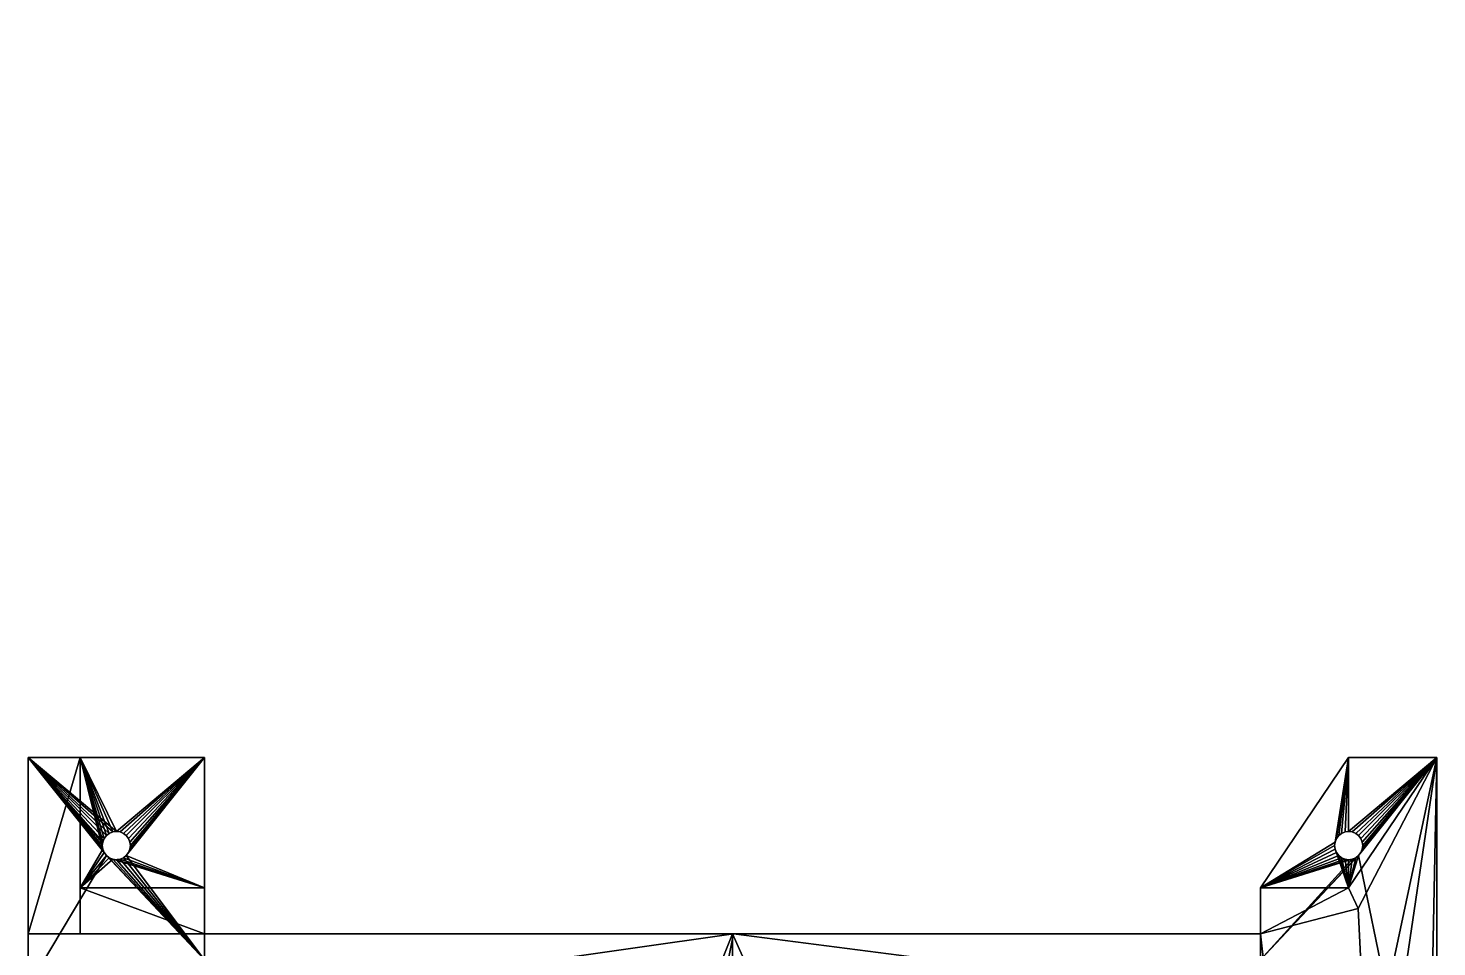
# Model space of a CAD drawing. Header units: millimetres. Extents: x -38752 to -34801, y 260924 to 263752.
# Drawn here: x -38226.8 to -38027.1, y 262614.3 to 262744.6 of the extents above; entities that cross this region are included whole.
import ezdxf

# ---------------------------------------------------------------- set-up
doc = ezdxf.new("R2010")
doc.units = ezdxf.units.MM
doc.layers.get('0').update_dxf_attribs({"lineweight": 9})
doc.layers.add('0.05', color=2, linetype='Continuous', lineweight=5)
doc.layers.add('0.09', color=1, linetype='Continuous', lineweight=9)
doc.styles.get("Standard").update_dxf_attribs({"font": 'arial.ttf'})

msp = doc.modelspace()

# ---------------------------------------------------------------- linework, layer by layer
at = {"extrusion": (2.49184e-13, 1, -4.44089e-16)}
for p, q in [((-38226.77, 262608.63), (-38226.77, 262641.15)), ((-38201.77, 262641.15), (-38226.77, 262641.15)), ((-38226.77, 262641.15, 4), (-38226.77, 262641.15)), ((-38219.42, 262641.15, 4), (-38226.77, 262641.15, 4)), ((-38226.77, 262616.15, 4), (-38226.77, 262641.15, 4)), ((-38201.77, 262641.15, 5), (-38219.42, 262641.15, 5)), ((-38219.42, 262616.15, 4), (-38219.42, 262641.15, 4)), ((-38219.42, 262641.15, 5), (-38219.42, 262641.15, 4)), ((-38219.42, 262622.65, 5), (-38219.42, 262641.15, 5)), ((-38201.77, 262641.15, 5), (-38201.77, 262641.15)), ((-38201.77, 262612.45), (-38201.77, 262641.15)), ((-38201.77, 262622.65, 5), (-38201.77, 262641.15, 5)), ((-38052.06, 262622.65, 5), (-38039.56, 262641.15, 5)), ((-38052.06, 262622.65), (-38039.56, 262641.15)), ((-38027.06, 262641.15, 5), (-38039.56, 262641.15, 5)), ((-38027.06, 262641.15), (-38039.56, 262641.15)), ((-38039.56, 262641.15, 5), (-38039.56, 262641.15)), ((-38039.56, 262622.65, 5), (-38027.06, 262641.15, 5)), ((-38038.21, 262619.75, 16.15), (-38027.06, 262641.15, 5)), ((-38027.06, 262641.15, 5), (-38027.06, 262393.17, 5)), ((-38027.06, 262641.15), (-38027.06, 262393.17)), ((-38027.06, 262641.15, 5), (-38027.06, 262641.15)), ((-38216.2, 262629.16, 5), (-38216.2, 262629.16)), ((-38216, 262629.65, 5), (-38216, 262629.65)), ((-38215.68, 262630.06, 5), (-38215.68, 262630.06)), ((-38215.27, 262630.38, 5), (-38215.27, 262630.38)), ((-38214.79, 262630.58, 5), (-38214.79, 262630.58)), ((-38214.27, 262630.65, 5), (-38214.27, 262630.65)), ((-38213.75, 262630.58, 5), (-38213.75, 262630.58)), ((-38213.27, 262630.38, 5), (-38213.27, 262630.38)), ((-38212.86, 262630.06, 5), (-38212.86, 262630.06)), ((-38212.54, 262629.65, 5), (-38212.54, 262629.65)), ((-38212.34, 262629.16, 5), (-38212.34, 262629.16)), ((-38041.49, 262629.16, 5), (-38041.49, 262629.16)), ((-38041.29, 262629.65, 5), (-38041.29, 262629.65)), ((-38040.97, 262630.06, 5), (-38040.97, 262630.06)), ((-38040.56, 262630.38, 5), (-38040.56, 262630.38)), ((-38040.07, 262630.58, 5), (-38040.07, 262630.58)), ((-38039.56, 262630.65, 5), (-38039.56, 262630.65)), ((-38039.04, 262630.58, 5), (-38039.04, 262630.58)), ((-38038.56, 262630.38, 5), (-38038.56, 262630.38)), ((-38038.14, 262630.06, 5), (-38038.14, 262630.06)), ((-38037.82, 262629.65, 5), (-38037.82, 262629.65)), ((-38037.63, 262629.16, 5), (-38037.63, 262629.16)), ((-38216.27, 262628.65, 5), (-38216.27, 262628.65)), ((-38216.2, 262628.13, 5), (-38216.2, 262628.13)), ((-38216, 262627.65, 5), (-38216, 262627.65)), ((-38215.68, 262627.23, 5), (-38215.68, 262627.23)), ((-38212.86, 262627.23, 5), (-38212.86, 262627.23)), ((-38212.54, 262627.65, 5), (-38212.54, 262627.65)), ((-38212.34, 262628.13, 5), (-38212.34, 262628.13)), ((-38212.27, 262628.65, 5), (-38212.27, 262628.65)), ((-38041.56, 262628.65, 5), (-38041.56, 262628.65)), ((-38041.49, 262628.13, 5), (-38041.49, 262628.13)), ((-38041.29, 262627.65, 5), (-38041.29, 262627.65)), ((-38040.97, 262627.23, 5), (-38040.97, 262627.23)), ((-38038.14, 262627.23, 5), (-38038.14, 262627.23)), ((-38037.82, 262627.65, 5), (-38037.82, 262627.65)), ((-38037.63, 262628.13, 5), (-38037.63, 262628.13)), ((-38037.56, 262628.65, 5), (-38037.56, 262628.65)), ((-38215.27, 262626.92, 5), (-38215.27, 262626.92)), ((-38214.79, 262626.72, 5), (-38214.79, 262626.72)), ((-38214.27, 262626.65, 5), (-38214.27, 262626.65)), ((-38213.75, 262626.72, 5), (-38213.75, 262626.72)), ((-38213.27, 262626.92, 5), (-38213.27, 262626.92)), ((-38040.56, 262626.92, 5), (-38040.56, 262626.92)), ((-38040.07, 262626.72, 5), (-38040.07, 262626.72)), ((-38039.56, 262626.65, 5), (-38039.56, 262626.65)), ((-38039.04, 262626.72, 5), (-38039.04, 262626.72)), ((-38038.56, 262626.92, 5), (-38038.56, 262626.92)), ((-38219.42, 262616.15, 5), (-38219.42, 262622.65, 5)), ((-38201.77, 262622.65, 5), (-38219.42, 262622.65, 5)), ((-38201.77, 262616.15, 22.65), (-38219.42, 262622.65, 5)), ((-38201.77, 262616.15, 22.65), (-38201.77, 262622.65, 5)), ((-38052.06, 262622.65, 5), (-38052.06, 262622.65)), ((-38052.06, 262622.65), (-38052.06, 262612.45)), ((-38052.06, 262622.65, 5), (-38052.06, 262616.15, 30)), ((-38039.56, 262622.65, 5), (-38052.06, 262622.65, 5)), ((-38038.21, 262619.75, 16.15), (-38039.56, 262622.65, 5)), ((-38052.06, 262616.15, 30), (-38038.21, 262619.75, 16.15)), ((-38126.91, 262616.15, 104.86), (-38226.77, 262366.17, 104.86)), ((-38126.91, 262616.15, 104.86), (-38226.77, 262616.15, 5)), ((-38226.77, 262366.17, 104.86), (-38226.77, 262616.15, 5)), ((-38219.42, 262616.15, 4), (-38226.77, 262616.15, 4)), ((-38226.77, 262616.15, 5), (-38226.77, 262616.15, 4)), ((-38219.42, 262616.15, 5), (-38201.77, 262616.15, 22.65)), ((-38219.42, 262616.15, 5), (-38219.42, 262616.15, 4)), ((-38201.77, 262616.15, 22.65), (-38126.78, 262616.15, 97.65)), ((-38201.77, 262605.45, 26.93), (-38201.77, 262616.15, 22.65)), ((-38128.98, 262605.09, 99.86), (-38126.78, 262616.15, 97.65)), ((-38126.91, 262616.15, 104.86), (-38126.91, 262366.17, 104.86)), ((-38126.91, 262616.15, 104.86), (-38123.38, 262616.15, 101.32)), ((-38126.78, 262616.15, 97.65), (-38052.06, 262616.15, 22.93)), ((-38123.38, 262616.15, 101.32), (-38053.47, 262616.15, 31.41)), ((-38053.47, 262616.15, 31.41), (-38052.06, 262616.15, 30)), ((-38052.06, 262616.15, 22.93), (-38052.06, 262606.49, 22.93)), ((-38052.06, 262616.15, 22.93), (-38052.06, 262616.15, 30))]:
    msp.add_line(p, q, dxfattribs=at)
for points in [[(-38213.27, 262630.38, 5), (-38212.86, 262630.06, 5), (-38212.54, 262629.65, 5), (-38212.34, 262629.16, 5), (-38212.27, 262628.65, 5), (-38212.34, 262628.13, 5), (-38212.54, 262627.65, 5), (-38212.86, 262627.23, 5), (-38213.27, 262626.92, 5), (-38213.75, 262626.72, 5), (-38214.27, 262626.65, 5), (-38214.79, 262626.72, 5), (-38215.27, 262626.92, 5), (-38215.68, 262627.23, 5), (-38216, 262627.65, 5), (-38216.2, 262628.13, 5), (-38216.27, 262628.65, 5), (-38216.2, 262629.16, 5), (-38216, 262629.65, 5), (-38215.68, 262630.06, 5), (-38215.27, 262630.38, 5), (-38214.79, 262630.58, 5), (-38214.27, 262630.65, 5), (-38213.75, 262630.58, 5), (-38213.27, 262630.38, 5)], [(-38215.68, 262630.06, 0), (-38215.27, 262630.38, 0), (-38214.79, 262630.58, 0), (-38214.27, 262630.65, 0), (-38213.75, 262630.58, 0), (-38213.27, 262630.38, 0), (-38212.86, 262630.06, 0), (-38212.54, 262629.65, 0), (-38212.34, 262629.16, 0), (-38212.27, 262628.65, 0), (-38212.34, 262628.13, 0), (-38212.54, 262627.65, 0), (-38212.86, 262627.23, 0), (-38213.27, 262626.92, 0), (-38213.75, 262626.72, 0), (-38214.15, 262626.66, 0), (-38214.27, 262626.65, 0), (-38214.79, 262626.72, 0), (-38215.27, 262626.92, 0), (-38215.68, 262627.23, 0), (-38216, 262627.65, 0), (-38216.2, 262628.13, 0), (-38216.27, 262628.65, 0), (-38216.22, 262629.03, 0), (-38216.2, 262629.16, 0), (-38216, 262629.65, 0), (-38215.68, 262630.06, 0)], [(-38041.56, 262628.65, 5), (-38041.49, 262629.16, 5), (-38041.29, 262629.65, 5), (-38040.97, 262630.06, 5), (-38040.56, 262630.38, 5), (-38040.07, 262630.58, 5), (-38039.56, 262630.65, 5), (-38039.04, 262630.58, 5), (-38038.56, 262630.38, 5), (-38038.14, 262630.06, 5), (-38037.82, 262629.65, 5), (-38037.63, 262629.16, 5), (-38037.56, 262628.65, 5), (-38037.63, 262628.13, 5), (-38037.82, 262627.65, 5), (-38038.14, 262627.23, 5), (-38038.56, 262626.92, 5), (-38039.04, 262626.72, 5), (-38039.56, 262626.65, 5), (-38040.07, 262626.72, 5), (-38040.56, 262626.92, 5), (-38040.97, 262627.23, 5), (-38041.29, 262627.65, 5), (-38041.49, 262628.13, 5), (-38041.56, 262628.65, 5)], [(-38040.97, 262630.06, 0), (-38040.56, 262630.38, 0), (-38040.07, 262630.58, 0), (-38039.56, 262630.65, 0), (-38039.04, 262630.58, 0), (-38038.56, 262630.38, 0), (-38038.14, 262630.06, 0), (-38037.82, 262629.65, 0), (-38037.63, 262629.16, 0), (-38037.56, 262628.65, 0), (-38037.63, 262628.13, 0), (-38037.82, 262627.65, 0), (-38038.14, 262627.23, 0), (-38038.56, 262626.92, 0), (-38039.04, 262626.72, 0), (-38039.56, 262626.65, 0), (-38040.07, 262626.72, 0), (-38040.56, 262626.92, 0), (-38040.97, 262627.23, 0), (-38041.29, 262627.65, 0), (-38041.49, 262628.13, 0), (-38041.56, 262628.65, 0), (-38041.49, 262629.16, 0), (-38041.29, 262629.65, 0), (-38040.97, 262630.06, 0)]]:
    msp.add_polyline3d(points)

# ---------------------------------------------------------------- texts
at = {"layer": '0.05', "extrusion": (1, -1.17364e-13, 0), "insert": (-38027.06, 262665.19, 68.15), "char_height": 20, "attachment_point": 1, "text_direction": (0, 1, 0)}
msp.add_mtext_dynamic_manual_height_columns('SIDE view-1', width=130.4356, gutter_width=12.5, heights=[0], dxfattribs=at)

# ---------------------------------------------------------------- meshes
at = {"layer": '0.09'}
mesh = msp.add_polyface(dxfattribs=at)
corners = [(-38219.42, 262641.15, 5), (-38201.77, 262641.15), (-38201.77, 262641.15, 5), (-38219.42, 262641.15, 4), (-38226.77, 262641.15), (-38226.77, 262641.15, 4)]
mesh.append_faces([[corners[k] for k in face] for face in [(0, 1, 2), (4, 3, 5)]], dxfattribs={"vtx0": -1})
mesh.append_faces([[corners[k] for k in face] for face in [(1, 3, 4)]], dxfattribs={"vtx0": -1, "vtx1": -1})
mesh.append_faces([[corners[k] for k in face] for face in [(1, 0, 3)]], dxfattribs={"vtx0": -1, "vtx2": -1})
mesh = msp.add_polyface(dxfattribs=at)
corners = [(-38226.77, 262616.15, 4), (-38219.42, 262641.15, 4), (-38219.42, 262616.15, 4), (-38226.77, 262641.15, 4)]
mesh.append_faces([[corners[k] for k in face] for face in [(0, 1, 2), (1, 0, 3)]], dxfattribs={"vtx0": -1})
mesh = msp.add_polyface(dxfattribs=at)
corners = [(-38201.77, 262612.45), (-38213.75, 262626.72), (-38214.27, 262626.65), (-38213.27, 262626.92), (-38212.86, 262627.23), (-38201.77, 262641.15), (-38214.15, 262626.66), (-38212.54, 262627.65), (-38212.34, 262628.13), (-38212.27, 262628.65), (-38212.34, 262629.16), (-38212.54, 262629.65), (-38212.86, 262630.06), (-38213.27, 262630.38), (-38213.75, 262630.58), (-38214.27, 262630.65), (-38226.77, 262608.63), (-38221.77, 262608.63), (-38215.68, 262627.23), (-38226.77, 262641.15), (-38215.27, 262626.92), (-38214.79, 262626.72), (-38216, 262627.65), (-38216.2, 262628.13), (-38216.27, 262628.65), (-38216.22, 262629.03), (-38216.2, 262629.16), (-38216, 262629.65), (-38215.68, 262630.06), (-38215.27, 262630.38), (-38214.79, 262630.58)]
mesh.append_faces([[corners[k] for k in face] for face in [(2, 1, 6), (0, 16, 17)]], dxfattribs={"vtx0": -1})
mesh.append_faces([[corners[k] for k in face] for face in [(1, 0, 3), (3, 0, 4), (4, 5, 7), (7, 5, 8), (8, 5, 9), (9, 5, 10), (10, 5, 11), (11, 5, 12), (12, 5, 13), (13, 5, 14), (14, 5, 15), (16, 18, 19), (18, 0, 20), (20, 0, 21), (21, 0, 2), (19, 15, 5)]], dxfattribs={"vtx0": -1, "vtx1": -1})
mesh.append_faces([[corners[k] for k in face] for face in [(0, 1, 2), (16, 0, 18)]], dxfattribs={"vtx0": -1, "vtx1": -1, "vtx2": -1})
mesh.append_faces([[corners[k] for k in face] for face in [(4, 0, 5), (19, 18, 22), (19, 22, 23), (19, 23, 24), (19, 24, 25), (19, 25, 26), (19, 26, 27), (19, 27, 28), (19, 28, 29), (19, 29, 30), (19, 30, 15)]], dxfattribs={"vtx0": -1, "vtx2": -1})
mesh = msp.add_polyface(dxfattribs=at)
corners = [(-38226.77, 262409.51, 82.54), (-38226.77, 262418.2, 75.8), (-38226.77, 262418.72, 75.86), (-38226.77, 262409.51, 73.86), (-38226.77, 262417.72, 75.6), (-38226.77, 262417.31, 75.28), (-38226.77, 262416.99, 74.86), (-38226.77, 262416.88, 74.6), (-38226.77, 262416.79, 74.38), (-38226.77, 262416.72, 73.86), (-38226.77, 262416.79, 73.35), (-38226.77, 262409.53, 72.54), (-38226.77, 262416.81, 73.29), (-38226.77, 262416.99, 72.86), (-38226.77, 262417.31, 72.45), (-38226.77, 262410.19, 70.2), (-38226.77, 262417.72, 72.13), (-38226.77, 262418.2, 71.93), (-38226.77, 262418.72, 71.86), (-38226.77, 262411.42, 68.12), (-38226.77, 262433.36, 70.02), (-38226.77, 262432.84, 69.95), (-38226.77, 262432.36, 69.75), (-38226.77, 262431.94, 69.43), (-38226.77, 262431.62, 69.02), (-38226.77, 262431.51, 68.75), (-38226.77, 262431.42, 68.54), (-38226.77, 262431.36, 68.02), (-38226.77, 262413.16, 66.43), (-38226.77, 262431.42, 67.5), (-38226.77, 262431.45, 67.45), (-38226.77, 262431.62, 67.02), (-38226.77, 262431.94, 66.6), (-38226.77, 262432.36, 66.29), (-38226.77, 262415.27, 65.24), (-38226.77, 262432.84, 66.09), (-38226.77, 262433.36, 66.02), (-38226.77, 262443.21, 63.03), (-38226.77, 262443.98, 63.06), (-38226.77, 262442.44, 62.93), (-38226.77, 262441.68, 62.76), (-38226.77, 262429.91, 59.39), (-38226.77, 262440.95, 62.52), (-38226.77, 262439.1, 60.72), (-38226.77, 262437.02, 59.48), (-38226.77, 262434.68, 58.83), (-38226.77, 262432.26, 58.8), (-38226.77, 262366.17, 99.86), (-38226.77, 262616.15, 5), (-38226.77, 262366.17, 104.86), (-38226.77, 262419.24, 75.8), (-38226.77, 262419.72, 75.6), (-38226.77, 262420.13, 75.28), (-38226.77, 262420.45, 74.86), (-38226.77, 262433.87, 69.95), (-38226.77, 262420.63, 74.44), (-38226.77, 262420.65, 74.38), (-38226.77, 262420.72, 73.86), (-38226.77, 262420.65, 73.35), (-38226.77, 262420.56, 73.13), (-38226.77, 262420.45, 72.86), (-38226.77, 262420.13, 72.45), (-38226.77, 262419.72, 72.13), (-38226.77, 262419.24, 71.93), (-38226.77, 262434.36, 69.75), (-38226.77, 262434.77, 69.43), (-38226.77, 262435.09, 69.02), (-38226.77, 262435.27, 68.59), (-38226.77, 262435.29, 68.54), (-38226.77, 262435.36, 68.02), (-38226.77, 262435.29, 67.5), (-38226.77, 262435.2, 67.28), (-38226.77, 262435.09, 67.02), (-38226.77, 262446.27, 62.71), (-38226.77, 262434.77, 66.6), (-38226.77, 262434.36, 66.29), (-38226.77, 262433.87, 66.09), (-38226.77, 262445.52, 62.9), (-38226.77, 262444.75, 63.01), (-38226.77, 262447, 62.46), (-38226.77, 262450.74, 61.04), (-38226.77, 262451.47, 60.78), (-38226.77, 262598.99, 1.85), (-38226.77, 262616.15, 4), (-38226.77, 262641.15), (-38226.77, 262641.15, 4), (-38226.77, 262603.71, 0.44), (-38226.77, 262608.63)]
mesh.append_faces([[corners[k] for k in face] for face in [(45, 41, 46), (47, 48, 49), (83, 84, 85), (84, 86, 87)]], dxfattribs={"vtx0": -1})
mesh.append_faces([[corners[k] for k in face] for face in [(1, 3, 4), (4, 3, 5), (5, 3, 6), (6, 3, 7), (7, 3, 8), (8, 3, 9), (9, 3, 10), (10, 11, 12), (12, 11, 13), (13, 11, 14), (14, 15, 16), (16, 15, 17), (17, 15, 18), (19, 20, 15), (20, 19, 21), (21, 19, 22), (22, 19, 23), (23, 19, 24), (24, 19, 25), (25, 19, 26), (26, 19, 27), (27, 28, 29), (29, 28, 30), (30, 28, 31), (31, 28, 32), (32, 28, 33), (33, 34, 35), (35, 34, 36), (37, 34, 39), (39, 34, 40), (40, 41, 42), (42, 41, 43), (43, 41, 44), (44, 41, 45), (50, 0, 2), (54, 63, 20), (73, 36, 77), (77, 36, 78), (78, 34, 38), (48, 82, 83)]], dxfattribs={"vtx0": -1, "vtx1": -1})
mesh.append_faces([[corners[k] for k in face] for face in [(48, 0, 50), (48, 53, 54), (20, 18, 15), (48, 72, 73), (78, 36, 34), (84, 83, 82)]], dxfattribs={"vtx0": -1, "vtx1": -1, "vtx2": -1})
mesh.append_faces([[corners[k] for k in face] for face in [(0, 1, 2), (1, 0, 3), (10, 3, 11), (14, 11, 15), (27, 19, 28), (33, 28, 34), (34, 37, 38), (40, 34, 41), (48, 47, 0), (48, 50, 51), (48, 51, 52), (48, 52, 53), (54, 53, 55), (54, 55, 56), (54, 56, 57), (54, 57, 58), (54, 58, 59), (54, 59, 60), (54, 60, 61), (54, 61, 62), (54, 62, 63), (20, 63, 18), (48, 54, 64), (48, 64, 65), (48, 65, 66), (48, 66, 67), (48, 67, 68), (48, 68, 69), (48, 69, 70), (48, 70, 71), (48, 71, 72), (73, 72, 74), (73, 74, 75), (73, 75, 76), (73, 76, 36), (48, 73, 79), (48, 79, 80), (48, 80, 81), (48, 81, 82), (84, 82, 86)]], dxfattribs={"vtx0": -1, "vtx2": -1})
mesh = msp.add_polyface(dxfattribs=at)
corners = [(-38219.42, 262622.65, 5), (-38219.42, 262641.15, 4), (-38219.42, 262641.15, 5), (-38219.42, 262616.15, 5), (-38219.42, 262616.15, 4)]
mesh.append_faces([[corners[k] for k in face] for face in [(0, 1, 2), (1, 3, 4)]], dxfattribs={"vtx0": -1})
mesh.append_faces([[corners[k] for k in face] for face in [(1, 0, 3)]], dxfattribs={"vtx0": -1, "vtx2": -1})
mesh = msp.add_polyface(dxfattribs=at)
corners = [(-38219.42, 262622.65, 5), (-38214.79, 262626.72, 5), (-38201.77, 262622.65, 5), (-38215.27, 262626.92, 5), (-38215.68, 262627.23, 5), (-38216, 262627.65, 5), (-38216.2, 262628.13, 5), (-38219.42, 262641.15, 5), (-38214.27, 262626.65, 5), (-38216.27, 262628.65, 5), (-38216.2, 262629.16, 5), (-38216, 262629.65, 5), (-38215.68, 262630.06, 5), (-38215.27, 262630.38, 5), (-38214.79, 262630.58, 5), (-38214.27, 262630.65, 5), (-38201.77, 262641.15, 5), (-38212.86, 262627.23, 5), (-38213.27, 262626.92, 5), (-38213.75, 262626.72, 5), (-38212.54, 262627.65, 5), (-38212.34, 262628.13, 5), (-38212.27, 262628.65, 5), (-38212.34, 262629.16, 5), (-38212.54, 262629.65, 5), (-38212.86, 262630.06, 5), (-38213.27, 262630.38, 5), (-38213.75, 262630.58, 5)]
mesh.append_faces([[corners[k] for k in face] for face in [(0, 1, 2), (1, 0, 3), (3, 0, 4), (4, 0, 5), (5, 0, 6), (6, 7, 9), (9, 7, 10), (10, 7, 11), (11, 7, 12), (12, 7, 13), (13, 7, 14), (14, 7, 15), (2, 17, 16), (17, 2, 18), (18, 2, 19), (19, 2, 8)]], dxfattribs={"vtx0": -1, "vtx1": -1})
mesh.append_faces([[corners[k] for k in face] for face in [(6, 0, 7), (2, 1, 8), (15, 7, 16), (16, 17, 20), (16, 20, 21), (16, 21, 22), (16, 22, 23), (16, 23, 24), (16, 24, 25), (16, 25, 26), (16, 26, 27), (16, 27, 15)]], dxfattribs={"vtx0": -1, "vtx2": -1})
mesh = msp.add_polyface(dxfattribs=at)
corners = [(-38201.77, 262641.15), (-38201.77, 262622.65, 5), (-38201.77, 262641.15, 5), (-38201.77, 262616.15, 22.65), (-38201.77, 262612.45), (-38201.77, 262605.45, 26.93)]
mesh.append_faces([[corners[k] for k in face] for face in [(0, 1, 2), (3, 4, 5)]], dxfattribs={"vtx0": -1})
mesh.append_faces([[corners[k] for k in face] for face in [(4, 1, 0)]], dxfattribs={"vtx0": -1, "vtx1": -1})
mesh.append_faces([[corners[k] for k in face] for face in [(4, 3, 1)]], dxfattribs={"vtx0": -1, "vtx2": -1})
mesh = msp.add_polyface(dxfattribs=at)
corners = [(-38053.47, 262616.15, 31.41), (-38052.06, 262616.15, 30), (-38123.38, 262616.15, 101.32), (-38126.91, 262366.17, 104.86), (-38027.06, 262393.17, 5), (-38027.06, 262366.17, 5), (-38126.91, 262616.15, 104.86), (-38038.21, 262619.75, 16.15), (-38027.06, 262641.15, 5)]
mesh.append_faces([[corners[k] for k in face] for face in [(3, 4, 5), (4, 7, 8)]], dxfattribs={"vtx0": -1})
mesh.append_faces([[corners[k] for k in face] for face in [(4, 6, 1)]], dxfattribs={"vtx0": -1, "vtx1": -1, "vtx2": -1})
mesh.append_faces([[corners[k] for k in face] for face in [(4, 3, 6), (4, 1, 7), (1, 6, 2)]], dxfattribs={"vtx0": -1, "vtx2": -1})
mesh.append_faces([[corners[k] for k in face] for face in [(0, 1, 2)]], dxfattribs={"vtx1": -1})
mesh = msp.add_polyface(dxfattribs=at)
corners = [(-38027.06, 262641.15), (-38032.06, 262393.17), (-38027.06, 262393.17), (-38032.06, 262607.25), (-38034.13, 262607.79), (-38038.14, 262627.23), (-38052.06, 262612.45), (-38038.56, 262626.92), (-38039.04, 262626.72), (-38052.06, 262622.65), (-38039.56, 262626.65), (-38037.82, 262627.65), (-38037.63, 262628.13), (-38037.56, 262628.65), (-38037.63, 262629.16), (-38037.82, 262629.65), (-38038.14, 262630.06), (-38038.56, 262630.38), (-38039.04, 262630.58), (-38039.56, 262630.65), (-38041.49, 262629.16), (-38039.56, 262641.15), (-38041.56, 262628.65), (-38041.49, 262628.13), (-38041.29, 262627.65), (-38040.97, 262627.23), (-38040.56, 262626.92), (-38040.07, 262626.72), (-38041.29, 262629.65), (-38040.97, 262630.06), (-38040.56, 262630.38), (-38040.07, 262630.58)]
mesh.append_faces([[corners[k] for k in face] for face in [(0, 1, 2)]], dxfattribs={"vtx0": -1})
mesh.append_faces([[corners[k] for k in face] for face in [(1, 0, 3), (3, 0, 4), (4, 5, 6), (6, 8, 9), (5, 0, 11), (11, 0, 12), (12, 0, 13), (13, 0, 14), (14, 0, 15), (15, 0, 16), (16, 0, 17), (17, 0, 18), (18, 0, 19), (9, 20, 21), (20, 9, 22), (22, 9, 23), (23, 9, 24), (24, 9, 25), (25, 9, 26), (26, 9, 27), (27, 9, 10), (21, 19, 0)]], dxfattribs={"vtx0": -1, "vtx1": -1})
mesh.append_faces([[corners[k] for k in face] for face in [(4, 0, 5)]], dxfattribs={"vtx0": -1, "vtx1": -1, "vtx2": -1})
mesh.append_faces([[corners[k] for k in face] for face in [(6, 5, 7), (6, 7, 8), (9, 8, 10), (21, 20, 28), (21, 28, 29), (21, 29, 30), (21, 30, 31), (21, 31, 19)]], dxfattribs={"vtx0": -1, "vtx2": -1})
mesh = msp.add_polyface(dxfattribs=at)
corners = [(-38052.06, 262622.65), (-38039.56, 262641.15, 5), (-38052.06, 262622.65, 5), (-38039.56, 262641.15)]
mesh.append_faces([[corners[k] for k in face] for face in [(0, 1, 2), (1, 0, 3)]], dxfattribs={"vtx0": -1})
mesh = msp.add_polyface(dxfattribs=at)
corners = [(-38052.06, 262622.65, 5), (-38041.49, 262628.13, 5), (-38039.56, 262622.65, 5), (-38041.56, 262628.65, 5), (-38041.49, 262629.16, 5), (-38039.56, 262641.15, 5), (-38041.29, 262627.65, 5), (-38040.97, 262627.23, 5), (-38040.56, 262626.92, 5), (-38040.07, 262626.72, 5), (-38039.56, 262626.65, 5), (-38041.29, 262629.65, 5), (-38040.97, 262630.06, 5), (-38040.56, 262630.38, 5), (-38040.07, 262630.58, 5), (-38039.56, 262630.65, 5), (-38027.06, 262641.15, 5), (-38038.14, 262627.23, 5), (-38038.56, 262626.92, 5), (-38039.04, 262626.72, 5), (-38037.82, 262627.65, 5), (-38037.63, 262628.13, 5), (-38037.56, 262628.65, 5), (-38037.63, 262629.16, 5), (-38037.82, 262629.65, 5), (-38038.14, 262630.06, 5), (-38038.56, 262630.38, 5), (-38039.04, 262630.58, 5)]
mesh.append_faces([[corners[k] for k in face] for face in [(0, 1, 2), (1, 0, 3), (3, 0, 4), (4, 5, 11), (11, 5, 12), (12, 5, 13), (13, 5, 14), (14, 5, 15), (2, 17, 16), (17, 2, 18), (18, 2, 19), (19, 2, 10)]], dxfattribs={"vtx0": -1, "vtx1": -1})
mesh.append_faces([[corners[k] for k in face] for face in [(4, 0, 5), (2, 1, 6), (2, 6, 7), (2, 7, 8), (2, 8, 9), (2, 9, 10), (15, 5, 16), (16, 17, 20), (16, 20, 21), (16, 21, 22), (16, 22, 23), (16, 23, 24), (16, 24, 25), (16, 25, 26), (16, 26, 27), (16, 27, 15)]], dxfattribs={"vtx0": -1, "vtx2": -1})
mesh = msp.add_polyface(dxfattribs=at)
corners = [(-38039.56, 262641.15, 5), (-38027.06, 262641.15), (-38027.06, 262641.15, 5), (-38039.56, 262641.15)]
mesh.append_faces([[corners[k] for k in face] for face in [(0, 1, 2), (1, 0, 3)]], dxfattribs={"vtx0": -1})
mesh = msp.add_polyface(dxfattribs=at)
corners = [(-38027.06, 262641.15, 5), (-38038.21, 262619.75, 16.15), (-38039.56, 262622.65, 5)]
mesh.append_faces([[corners[k] for k in face] for face in [(0, 1, 2)]])
mesh = msp.add_polyface(dxfattribs=at)
corners = [(-38027.06, 262641.15), (-38027.06, 262393.17, 5), (-38027.06, 262641.15, 5), (-38027.06, 262393.17)]
mesh.append_faces([[corners[k] for k in face] for face in [(0, 1, 2), (1, 0, 3)]], dxfattribs={"vtx0": -1})
mesh = msp.add_polyface(dxfattribs=at)
corners = [(-38216.2, 262629.16), (-38216.27, 262628.65, 5), (-38216.2, 262629.16, 5), (-38216.22, 262629.03), (-38216.27, 262628.65)]
mesh.append_faces([[corners[k] for k in face] for face in [(0, 1, 2)]], dxfattribs={"vtx0": -1})
mesh.append_faces([[corners[k] for k in face] for face in [(1, 0, 3)]], dxfattribs={"vtx0": -1, "vtx2": -1})
mesh.append_faces([[corners[k] for k in face] for face in [(4, 1, 3)]], dxfattribs={"vtx1": -1})
mesh = msp.add_polyface(dxfattribs=at)
corners = [(-38216, 262629.65), (-38216.2, 262629.16, 5), (-38216, 262629.65, 5), (-38216.2, 262629.16)]
mesh.append_faces([[corners[k] for k in face] for face in [(0, 1, 2), (1, 0, 3)]], dxfattribs={"vtx0": -1})
mesh = msp.add_polyface(dxfattribs=at)
corners = [(-38215.68, 262630.06, 5), (-38216, 262629.65), (-38216, 262629.65, 5), (-38215.68, 262630.06)]
mesh.append_faces([[corners[k] for k in face] for face in [(0, 1, 2), (1, 0, 3)]], dxfattribs={"vtx0": -1})
mesh = msp.add_polyface(dxfattribs=at)
corners = [(-38215.27, 262630.38), (-38215.68, 262630.06, 5), (-38215.27, 262630.38, 5), (-38215.68, 262630.06)]
mesh.append_faces([[corners[k] for k in face] for face in [(0, 1, 2), (1, 0, 3)]], dxfattribs={"vtx0": -1})
mesh = msp.add_polyface(dxfattribs=at)
corners = [(-38214.79, 262630.58), (-38215.27, 262630.38, 5), (-38214.79, 262630.58, 5), (-38215.27, 262630.38)]
mesh.append_faces([[corners[k] for k in face] for face in [(0, 1, 2), (1, 0, 3)]], dxfattribs={"vtx0": -1})
mesh = msp.add_polyface(dxfattribs=at)
corners = [(-38214.27, 262630.65), (-38214.79, 262630.58, 5), (-38214.27, 262630.65, 5), (-38214.79, 262630.58)]
mesh.append_faces([[corners[k] for k in face] for face in [(0, 1, 2), (1, 0, 3)]], dxfattribs={"vtx0": -1})
mesh = msp.add_polyface(dxfattribs=at)
corners = [(-38213.75, 262630.58), (-38214.27, 262630.65, 5), (-38213.75, 262630.58, 5), (-38214.27, 262630.65)]
mesh.append_faces([[corners[k] for k in face] for face in [(0, 1, 2), (1, 0, 3)]], dxfattribs={"vtx0": -1})
mesh = msp.add_polyface(dxfattribs=at)
corners = [(-38213.27, 262630.38), (-38213.75, 262630.58, 5), (-38213.27, 262630.38, 5), (-38213.75, 262630.58)]
mesh.append_faces([[corners[k] for k in face] for face in [(0, 1, 2), (1, 0, 3)]], dxfattribs={"vtx0": -1})
mesh = msp.add_polyface(dxfattribs=at)
corners = [(-38213.27, 262630.38), (-38212.86, 262630.06, 5), (-38212.86, 262630.06), (-38213.27, 262630.38, 5)]
mesh.append_faces([[corners[k] for k in face] for face in [(0, 1, 2), (1, 0, 3)]], dxfattribs={"vtx0": -1})
mesh = msp.add_polyface(dxfattribs=at)
corners = [(-38212.54, 262629.65, 5), (-38212.86, 262630.06), (-38212.86, 262630.06, 5), (-38212.54, 262629.65)]
mesh.append_faces([[corners[k] for k in face] for face in [(0, 1, 2), (1, 0, 3)]], dxfattribs={"vtx0": -1})
mesh = msp.add_polyface(dxfattribs=at)
corners = [(-38212.34, 262629.16, 5), (-38212.54, 262629.65), (-38212.54, 262629.65, 5), (-38212.34, 262629.16)]
mesh.append_faces([[corners[k] for k in face] for face in [(0, 1, 2), (1, 0, 3)]], dxfattribs={"vtx0": -1})
mesh = msp.add_polyface(dxfattribs=at)
corners = [(-38212.27, 262628.65), (-38212.34, 262629.16, 5), (-38212.27, 262628.65, 5), (-38212.34, 262629.16)]
mesh.append_faces([[corners[k] for k in face] for face in [(0, 1, 2), (1, 0, 3)]], dxfattribs={"vtx0": -1})
mesh = msp.add_polyface(dxfattribs=at)
corners = [(-38041.49, 262629.16), (-38041.56, 262628.65, 5), (-38041.49, 262629.16, 5), (-38041.56, 262628.65)]
mesh.append_faces([[corners[k] for k in face] for face in [(0, 1, 2), (1, 0, 3)]], dxfattribs={"vtx0": -1})
mesh = msp.add_polyface(dxfattribs=at)
corners = [(-38041.29, 262629.65), (-38041.49, 262629.16, 5), (-38041.29, 262629.65, 5), (-38041.49, 262629.16)]
mesh.append_faces([[corners[k] for k in face] for face in [(0, 1, 2), (1, 0, 3)]], dxfattribs={"vtx0": -1})
mesh = msp.add_polyface(dxfattribs=at)
corners = [(-38040.97, 262630.06, 5), (-38041.29, 262629.65), (-38041.29, 262629.65, 5), (-38040.97, 262630.06)]
mesh.append_faces([[corners[k] for k in face] for face in [(0, 1, 2), (1, 0, 3)]], dxfattribs={"vtx0": -1})
mesh = msp.add_polyface(dxfattribs=at)
corners = [(-38040.97, 262630.06), (-38040.56, 262630.38, 5), (-38040.56, 262630.38), (-38040.97, 262630.06, 5)]
mesh.append_faces([[corners[k] for k in face] for face in [(0, 1, 2), (1, 0, 3)]], dxfattribs={"vtx0": -1})
mesh = msp.add_polyface(dxfattribs=at)
corners = [(-38040.07, 262630.58), (-38040.56, 262630.38, 5), (-38040.07, 262630.58, 5), (-38040.56, 262630.38)]
mesh.append_faces([[corners[k] for k in face] for face in [(0, 1, 2), (1, 0, 3)]], dxfattribs={"vtx0": -1})
mesh = msp.add_polyface(dxfattribs=at)
corners = [(-38039.56, 262630.65), (-38040.07, 262630.58, 5), (-38039.56, 262630.65, 5), (-38040.07, 262630.58)]
mesh.append_faces([[corners[k] for k in face] for face in [(0, 1, 2), (1, 0, 3)]], dxfattribs={"vtx0": -1})
mesh = msp.add_polyface(dxfattribs=at)
corners = [(-38039.04, 262630.58), (-38039.56, 262630.65, 5), (-38039.04, 262630.58, 5), (-38039.56, 262630.65)]
mesh.append_faces([[corners[k] for k in face] for face in [(0, 1, 2), (1, 0, 3)]], dxfattribs={"vtx0": -1})
mesh = msp.add_polyface(dxfattribs=at)
corners = [(-38038.56, 262630.38), (-38039.04, 262630.58, 5), (-38038.56, 262630.38, 5), (-38039.04, 262630.58)]
mesh.append_faces([[corners[k] for k in face] for face in [(0, 1, 2), (1, 0, 3)]], dxfattribs={"vtx0": -1})
mesh = msp.add_polyface(dxfattribs=at)
corners = [(-38038.14, 262630.06), (-38038.56, 262630.38, 5), (-38038.14, 262630.06, 5), (-38038.56, 262630.38)]
mesh.append_faces([[corners[k] for k in face] for face in [(0, 1, 2), (1, 0, 3)]], dxfattribs={"vtx0": -1})
mesh = msp.add_polyface(dxfattribs=at)
corners = [(-38037.82, 262629.65), (-38038.14, 262630.06, 5), (-38037.82, 262629.65, 5), (-38038.14, 262630.06)]
mesh.append_faces([[corners[k] for k in face] for face in [(0, 1, 2), (1, 0, 3)]], dxfattribs={"vtx0": -1})
mesh = msp.add_polyface(dxfattribs=at)
corners = [(-38037.63, 262629.16), (-38037.82, 262629.65, 5), (-38037.63, 262629.16, 5), (-38037.82, 262629.65)]
mesh.append_faces([[corners[k] for k in face] for face in [(0, 1, 2), (1, 0, 3)]], dxfattribs={"vtx0": -1})
mesh = msp.add_polyface(dxfattribs=at)
corners = [(-38037.56, 262628.65), (-38037.63, 262629.16, 5), (-38037.56, 262628.65, 5), (-38037.63, 262629.16)]
mesh.append_faces([[corners[k] for k in face] for face in [(0, 1, 2), (1, 0, 3)]], dxfattribs={"vtx0": -1})
mesh = msp.add_polyface(dxfattribs=at)
corners = [(-38216.27, 262628.65, 5), (-38216.2, 262628.13), (-38216.2, 262628.13, 5), (-38216.27, 262628.65)]
mesh.append_faces([[corners[k] for k in face] for face in [(0, 1, 2), (1, 0, 3)]], dxfattribs={"vtx0": -1})
mesh = msp.add_polyface(dxfattribs=at)
corners = [(-38216.2, 262628.13), (-38216, 262627.65, 5), (-38216.2, 262628.13, 5), (-38216, 262627.65)]
mesh.append_faces([[corners[k] for k in face] for face in [(0, 1, 2), (1, 0, 3)]], dxfattribs={"vtx0": -1})
mesh = msp.add_polyface(dxfattribs=at)
corners = [(-38216, 262627.65), (-38215.68, 262627.23, 5), (-38216, 262627.65, 5), (-38215.68, 262627.23)]
mesh.append_faces([[corners[k] for k in face] for face in [(0, 1, 2), (1, 0, 3)]], dxfattribs={"vtx0": -1})
mesh = msp.add_polyface(dxfattribs=at)
corners = [(-38215.68, 262627.23, 5), (-38215.27, 262626.92), (-38215.27, 262626.92, 5), (-38215.68, 262627.23)]
mesh.append_faces([[corners[k] for k in face] for face in [(0, 1, 2), (1, 0, 3)]], dxfattribs={"vtx0": -1})
mesh = msp.add_polyface(dxfattribs=at)
corners = [(-38213.27, 262626.92, 5), (-38212.86, 262627.23), (-38212.86, 262627.23, 5), (-38213.27, 262626.92)]
mesh.append_faces([[corners[k] for k in face] for face in [(0, 1, 2), (1, 0, 3)]], dxfattribs={"vtx0": -1})
mesh = msp.add_polyface(dxfattribs=at)
corners = [(-38212.86, 262627.23, 5), (-38212.54, 262627.65), (-38212.54, 262627.65, 5), (-38212.86, 262627.23)]
mesh.append_faces([[corners[k] for k in face] for face in [(0, 1, 2), (1, 0, 3)]], dxfattribs={"vtx0": -1})
mesh = msp.add_polyface(dxfattribs=at)
corners = [(-38212.54, 262627.65, 5), (-38212.34, 262628.13), (-38212.34, 262628.13, 5), (-38212.54, 262627.65)]
mesh.append_faces([[corners[k] for k in face] for face in [(0, 1, 2), (1, 0, 3)]], dxfattribs={"vtx0": -1})
mesh = msp.add_polyface(dxfattribs=at)
corners = [(-38212.34, 262628.13, 5), (-38212.27, 262628.65), (-38212.27, 262628.65, 5), (-38212.34, 262628.13)]
mesh.append_faces([[corners[k] for k in face] for face in [(0, 1, 2), (1, 0, 3)]], dxfattribs={"vtx0": -1})
mesh = msp.add_polyface(dxfattribs=at)
corners = [(-38041.56, 262628.65, 5), (-38041.49, 262628.13), (-38041.49, 262628.13, 5), (-38041.56, 262628.65)]
mesh.append_faces([[corners[k] for k in face] for face in [(0, 1, 2), (1, 0, 3)]], dxfattribs={"vtx0": -1})
mesh = msp.add_polyface(dxfattribs=at)
corners = [(-38041.49, 262628.13, 5), (-38041.29, 262627.65), (-38041.29, 262627.65, 5), (-38041.49, 262628.13)]
mesh.append_faces([[corners[k] for k in face] for face in [(0, 1, 2), (1, 0, 3)]], dxfattribs={"vtx0": -1})
mesh = msp.add_polyface(dxfattribs=at)
corners = [(-38041.29, 262627.65), (-38040.97, 262627.23, 5), (-38041.29, 262627.65, 5), (-38040.97, 262627.23)]
mesh.append_faces([[corners[k] for k in face] for face in [(0, 1, 2), (1, 0, 3)]], dxfattribs={"vtx0": -1})
mesh = msp.add_polyface(dxfattribs=at)
corners = [(-38040.97, 262627.23, 5), (-38040.56, 262626.92), (-38040.56, 262626.92, 5), (-38040.97, 262627.23)]
mesh.append_faces([[corners[k] for k in face] for face in [(0, 1, 2), (1, 0, 3)]], dxfattribs={"vtx0": -1})
mesh = msp.add_polyface(dxfattribs=at)
corners = [(-38038.56, 262626.92, 5), (-38038.14, 262627.23), (-38038.14, 262627.23, 5), (-38038.56, 262626.92)]
mesh.append_faces([[corners[k] for k in face] for face in [(0, 1, 2), (1, 0, 3)]], dxfattribs={"vtx0": -1})
mesh = msp.add_polyface(dxfattribs=at)
corners = [(-38038.14, 262627.23), (-38037.82, 262627.65, 5), (-38038.14, 262627.23, 5), (-38037.82, 262627.65)]
mesh.append_faces([[corners[k] for k in face] for face in [(0, 1, 2), (1, 0, 3)]], dxfattribs={"vtx0": -1})
mesh = msp.add_polyface(dxfattribs=at)
corners = [(-38037.82, 262627.65), (-38037.63, 262628.13, 5), (-38037.82, 262627.65, 5), (-38037.63, 262628.13)]
mesh.append_faces([[corners[k] for k in face] for face in [(0, 1, 2), (1, 0, 3)]], dxfattribs={"vtx0": -1})
mesh = msp.add_polyface(dxfattribs=at)
corners = [(-38037.63, 262628.13, 5), (-38037.56, 262628.65), (-38037.56, 262628.65, 5), (-38037.63, 262628.13)]
mesh.append_faces([[corners[k] for k in face] for face in [(0, 1, 2), (1, 0, 3)]], dxfattribs={"vtx0": -1})
mesh = msp.add_polyface(dxfattribs=at)
corners = [(-38215.27, 262626.92, 5), (-38214.79, 262626.72), (-38214.79, 262626.72, 5), (-38215.27, 262626.92)]
mesh.append_faces([[corners[k] for k in face] for face in [(0, 1, 2), (1, 0, 3)]], dxfattribs={"vtx0": -1})
mesh = msp.add_polyface(dxfattribs=at)
corners = [(-38214.79, 262626.72, 5), (-38214.27, 262626.65), (-38214.27, 262626.65, 5), (-38214.79, 262626.72)]
mesh.append_faces([[corners[k] for k in face] for face in [(0, 1, 2), (1, 0, 3)]], dxfattribs={"vtx0": -1})
mesh = msp.add_polyface(dxfattribs=at)
corners = [(-38214.27, 262626.65, 5), (-38213.75, 262626.72), (-38213.75, 262626.72, 5), (-38214.15, 262626.66), (-38214.27, 262626.65)]
mesh.append_faces([[corners[k] for k in face] for face in [(0, 1, 2), (3, 0, 4)]], dxfattribs={"vtx0": -1})
mesh.append_faces([[corners[k] for k in face] for face in [(1, 0, 3)]], dxfattribs={"vtx0": -1, "vtx1": -1})
mesh = msp.add_polyface(dxfattribs=at)
corners = [(-38213.75, 262626.72, 5), (-38213.27, 262626.92), (-38213.27, 262626.92, 5), (-38213.75, 262626.72)]
mesh.append_faces([[corners[k] for k in face] for face in [(0, 1, 2), (1, 0, 3)]], dxfattribs={"vtx0": -1})
mesh = msp.add_polyface(dxfattribs=at)
corners = [(-38040.56, 262626.92, 5), (-38040.07, 262626.72), (-38040.07, 262626.72, 5), (-38040.56, 262626.92)]
mesh.append_faces([[corners[k] for k in face] for face in [(0, 1, 2), (1, 0, 3)]], dxfattribs={"vtx0": -1})
mesh = msp.add_polyface(dxfattribs=at)
corners = [(-38040.07, 262626.72, 5), (-38039.56, 262626.65), (-38039.56, 262626.65, 5), (-38040.07, 262626.72)]
mesh.append_faces([[corners[k] for k in face] for face in [(0, 1, 2), (1, 0, 3)]], dxfattribs={"vtx0": -1})
mesh = msp.add_polyface(dxfattribs=at)
corners = [(-38039.56, 262626.65, 5), (-38039.04, 262626.72), (-38039.04, 262626.72, 5), (-38039.56, 262626.65)]
mesh.append_faces([[corners[k] for k in face] for face in [(0, 1, 2), (1, 0, 3)]], dxfattribs={"vtx0": -1})
mesh = msp.add_polyface(dxfattribs=at)
corners = [(-38039.04, 262626.72, 5), (-38038.56, 262626.92), (-38038.56, 262626.92, 5), (-38039.04, 262626.72)]
mesh.append_faces([[corners[k] for k in face] for face in [(0, 1, 2), (1, 0, 3)]], dxfattribs={"vtx0": -1})
mesh = msp.add_polyface(dxfattribs=at)
corners = [(-38219.42, 262622.65, 5), (-38201.77, 262616.15, 22.65), (-38219.42, 262616.15, 5)]
mesh.append_faces([[corners[k] for k in face] for face in [(0, 1, 2)]])
mesh = msp.add_polyface(dxfattribs=at)
corners = [(-38219.42, 262622.65, 5), (-38201.77, 262622.65, 5), (-38201.77, 262616.15, 22.65)]
mesh.append_faces([[corners[k] for k in face] for face in [(0, 1, 2)]])
mesh = msp.add_polyface(dxfattribs=at)
corners = [(-38052.06, 262616.15, 22.93), (-38052.06, 262622.65, 5), (-38052.06, 262616.15, 30), (-38052.06, 262606.49, 22.93), (-38052.06, 262612.45), (-38052.06, 262622.65)]
mesh.append_faces([[corners[k] for k in face] for face in [(0, 1, 2), (1, 4, 5)]], dxfattribs={"vtx0": -1})
mesh.append_faces([[corners[k] for k in face] for face in [(1, 0, 3), (1, 3, 4)]], dxfattribs={"vtx0": -1, "vtx2": -1})
mesh = msp.add_polyface(dxfattribs=at)
corners = [(-38052.06, 262616.15, 30), (-38039.56, 262622.65, 5), (-38038.21, 262619.75, 16.15), (-38052.06, 262622.65, 5)]
mesh.append_faces([[corners[k] for k in face] for face in [(0, 1, 2), (1, 0, 3)]], dxfattribs={"vtx0": -1})
mesh = msp.add_polyface(dxfattribs=at)
corners = [(-38052.06, 262616.15, 30), (-38126.78, 262616.15, 97.65), (-38052.06, 262616.15, 22.93), (-38053.47, 262616.15, 31.41), (-38123.38, 262616.15, 101.32), (-38126.91, 262616.15, 104.86), (-38201.77, 262616.15, 22.65), (-38226.77, 262616.15, 5), (-38219.42, 262616.15, 5), (-38219.42, 262616.15, 4), (-38226.77, 262616.15, 4)]
mesh.append_faces([[corners[k] for k in face] for face in [(0, 1, 2), (9, 7, 10)]], dxfattribs={"vtx0": -1})
mesh.append_faces([[corners[k] for k in face] for face in [(1, 5, 6), (6, 7, 8), (8, 7, 9)]], dxfattribs={"vtx0": -1, "vtx1": -1})
mesh.append_faces([[corners[k] for k in face] for face in [(1, 0, 3), (1, 3, 4), (1, 4, 5), (6, 5, 7)]], dxfattribs={"vtx0": -1, "vtx2": -1})
mesh = msp.add_polyface(dxfattribs=at)
corners = [(-38226.77, 262616.15, 5), (-38126.91, 262616.15, 104.86), (-38226.77, 262366.17, 104.86)]
mesh.append_faces([[corners[k] for k in face] for face in [(0, 1, 2)]])
mesh = msp.add_polyface(dxfattribs=at)
corners = [(-38126.91, 262616.15, 104.86), (-38126.91, 262366.17, 104.86), (-38226.77, 262366.17, 104.86)]
mesh.append_faces([[corners[k] for k in face] for face in [(0, 1, 2)]])
mesh = msp.add_polyface(dxfattribs=at)
corners = [(-38136.4, 262586.53, 99.86), (-38221.77, 262596.77, 10.39), (-38221.77, 262372.81, 99.86), (-38128.98, 262605.09, 99.86), (-38201.77, 262605.45, 26.93), (-38126.78, 262616.15, 97.65), (-38201.77, 262616.15, 22.65)]
mesh.append_faces([[corners[k] for k in face] for face in [(0, 1, 2), (4, 5, 6)]], dxfattribs={"vtx0": -1})
mesh.append_faces([[corners[k] for k in face] for face in [(1, 3, 4)]], dxfattribs={"vtx0": -1, "vtx1": -1})
mesh.append_faces([[corners[k] for k in face] for face in [(1, 0, 3), (4, 3, 5)]], dxfattribs={"vtx0": -1, "vtx2": -1})
mesh = msp.add_polyface(dxfattribs=at)
corners = [(-38034.13, 262393.17, 5), (-38056.08, 262366.17, 26.96), (-38034.13, 262366.17, 5), (-38056.08, 262373.17, 26.96), (-38124.74, 262373.17, 95.61), (-38124.74, 262366.17, 95.61), (-38128.98, 262605.09, 99.86), (-38128.98, 262366.17, 99.86), (-38032.06, 262393.17, 2.93), (-38032.06, 262606.49, 2.93), (-38052.06, 262606.49, 22.93), (-38126.78, 262616.15, 97.65), (-38052.06, 262616.15, 22.93)]
mesh.append_faces([[corners[k] for k in face] for face in [(0, 1, 2), (5, 6, 7), (11, 10, 12)]], dxfattribs={"vtx0": -1})
mesh.append_faces([[corners[k] for k in face] for face in [(1, 0, 3), (3, 0, 4)]], dxfattribs={"vtx0": -1, "vtx1": -1})
mesh.append_faces([[corners[k] for k in face] for face in [(6, 4, 0)]], dxfattribs={"vtx0": -1, "vtx1": -1, "vtx2": -1})
mesh.append_faces([[corners[k] for k in face] for face in [(6, 5, 4), (6, 0, 8), (6, 8, 9), (6, 9, 10), (10, 11, 6)]], dxfattribs={"vtx0": -1, "vtx2": -1})

doc.saveas('drawing.dxf')
